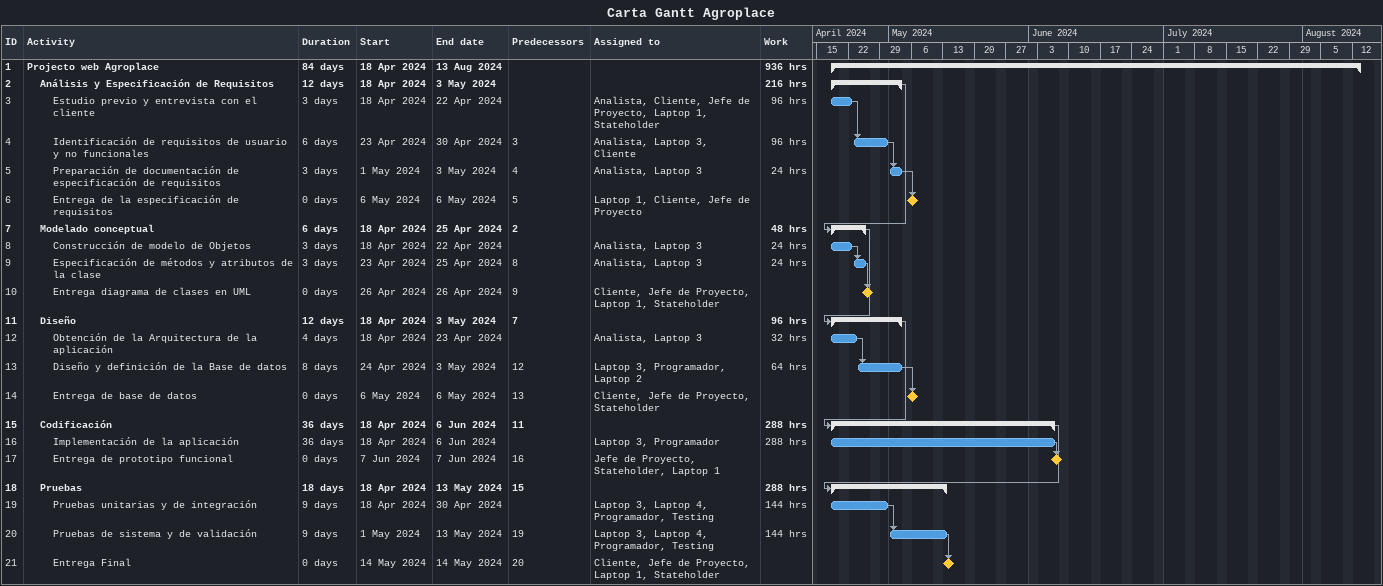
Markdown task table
Carta Gantt Agroplace

| ID | Level | Task | Duration | Start | Finish | Predecessors | Resources | Work (h) |
|---|---|---|---|---|---|---|---|---|
| 1 | 1 | **Projecto web Agroplace** | 84d | 2024-04-18 | 2024-08-13 |  |  | 936 |
| 2 | 2 | **Análisis y Especificación de Requisitos** | 12d | 2024-04-18 | 2024-05-03 |  |  | 216 |
| 3 | 3 | Estudio previo y entrevista con el cliente | 3d | 2024-04-18 | 2024-04-22 |  | Analista, Cliente, Jefe de Proyecto, Laptop 1, Stateholder | 96 |
| 4 | 3 | Identificación de requisitos de usuario y no funcionales | 6d | 2024-04-23 | 2024-04-30 | 3 | Analista, Laptop 3, Cliente | 96 |
| 5 | 3 | Preparación de documentación de especificación de requisitos | 3d | 2024-05-01 | 2024-05-03 | 4 | Analista, Laptop 3 | 24 |
| 6 | 3 | Entrega de la especificación de requisitos | 0d | 2024-05-06 | 2024-05-06 | 5 | Laptop 1, Cliente, Jefe de Proyecto |  |
| 7 | 2 | **Modelado conceptual** | 6d | 2024-04-18 | 2024-04-25 | 2 |  | 48 |
| 8 | 3 | Construcción de modelo de Objetos | 3d | 2024-04-18 | 2024-04-22 |  | Analista, Laptop 3 | 24 |
| 9 | 3 | Especificación de métodos y atributos de la clase | 3d | 2024-04-23 | 2024-04-25 | 8 | Analista, Laptop 3 | 24 |
| 10 | 3 | Entrega diagrama de clases en UML | 0d | 2024-04-26 | 2024-04-26 | 9 | Cliente, Jefe de Proyecto, Laptop 1, Stateholder |  |
| 11 | 2 | **Diseño** | 12d | 2024-04-18 | 2024-05-03 | 7 |  | 96 |
| 12 | 3 | Obtención de la Arquitectura de la aplicación | 4d | 2024-04-18 | 2024-04-23 |  | Analista, Laptop 3 | 32 |
| 13 | 3 | Diseño y definición de la Base de datos | 8d | 2024-04-24 | 2024-05-03 | 12 | Laptop 3, Programador, Laptop 2 | 64 |
| 14 | 3 | Entrega de base de datos | 0d | 2024-05-06 | 2024-05-06 | 13 | Cliente, Jefe de Proyecto, Stateholder |  |
| 15 | 2 | **Codificación** | 36d | 2024-04-18 | 2024-06-06 | 11 |  | 288 |
| 16 | 3 | Implementación de la aplicación | 36d | 2024-04-18 | 2024-06-06 |  | Laptop 3, Programador | 288 |
| 17 | 3 | Entrega de prototipo funcional | 0d | 2024-06-07 | 2024-06-07 | 16 | Jefe de Proyecto, Stateholder, Laptop 1 |  |
| 18 | 2 | **Pruebas** | 18d | 2024-04-18 | 2024-05-13 | 15 |  | 288 |
| 19 | 3 | Pruebas unitarias y de integración | 9d | 2024-04-18 | 2024-04-30 |  | Laptop 3, Laptop 4, Programador, Testing | 144 |
| 20 | 3 | Pruebas de sistema y de validación | 9d | 2024-05-01 | 2024-05-13 | 19 | Laptop 3, Laptop 4, Programador, Testing | 144 |
| 21 | 3 | Entrega Final | 0d | 2024-05-14 | 2024-05-14 | 20 | Cliente, Jefe de Proyecto, Laptop 1, Stateholder |  |
